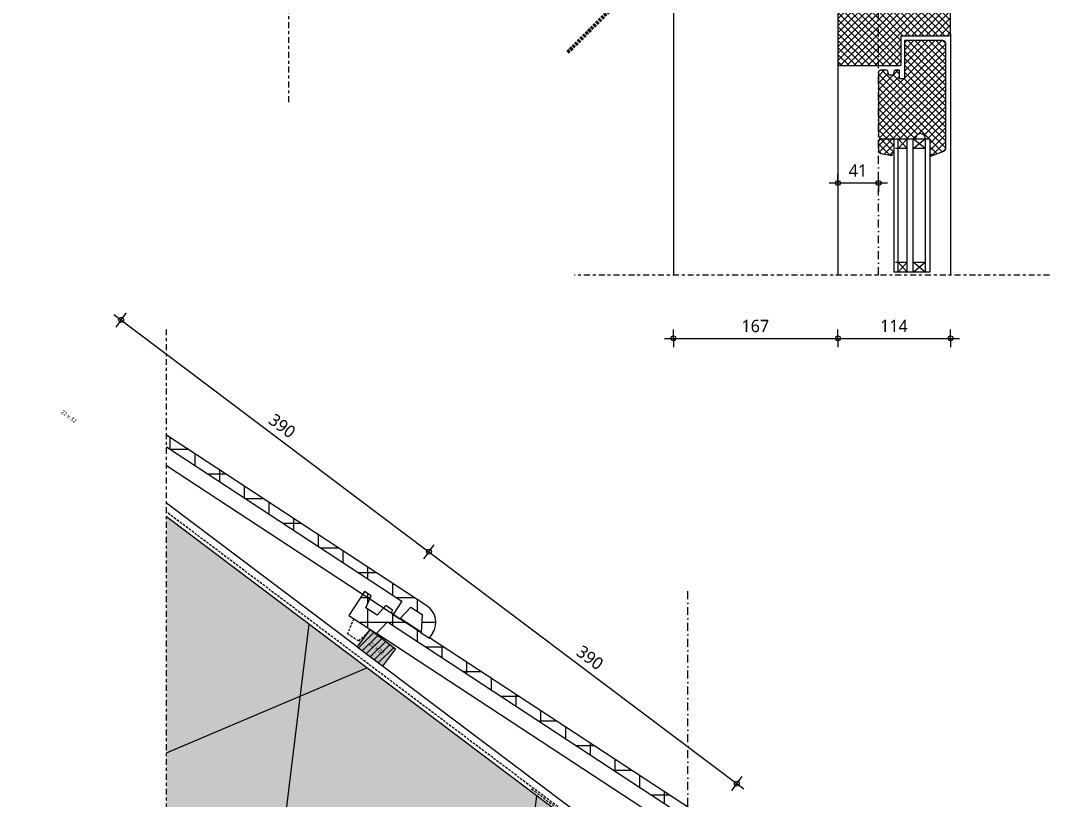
# Model space of a CAD drawing. Header units: millimetres. Extents: x 2927 to 18500, y -7154 to 6447.
# Drawn here: x 5149 to 6189, y -755 to 34 of the extents above; entities that cross this region are included whole.
import ezdxf

# ---------------------------------------------------------------- set-up
doc = ezdxf.new("R2010")
doc.units = ezdxf.units.MM
for name, pattern in [('MV_center', [15, 6, -3, 3, -3]), ('MV_hidden', [3.75, 2.5, -1.25]), ('MV_stramien', [16, 8, -4, 0, -4])]:
    doc.linetypes.add(name, pattern=pattern)
for name, color, linetype, lineweight in [('A-ANNO-DIMS', 211, 'Continuous', 13), ('A-ANNO-DIMS-5', 211, 'Continuous', 13), ('A-ANNO-NOTE', 131, 'Continuous', 18), ('A-DETL', 90, 'Continuous', 13), ('A-DETL-GENF', 92, 'Continuous', 18), ('A-DETL-MEDM', 33, 'Continuous', 18)]:
    doc.layers.add(name, color=color, linetype=linetype, lineweight=lineweight)
doc.styles.add('Segoe UI_1', font='segoeui.ttf', dxfattribs={"height": 4})
doc.styles.add('Segoe UI_3', font='segoeui.ttf', dxfattribs={"height": 12.5})
doc.dimstyles.new('2_5_mm_controle', dxfattribs={"dimscale": 304.8, "dimtxt": 13.092049, "dimasz": 0.016404, "dimexe": 0.029528, "dimexo": 0.0625, "dimgap": 0.008202, "dimtad": 1, "dimdec": 0, "dimzin": 0, "dimdsep": 46, "dimtxsty": 'Segoe UI_3', "dimblk1": 'DOTBLANK', "dimblk2": 'DOTBLANK', "dimsah": 1, "dimcen": 0.09, "dimdle": 0.029528, "dimazin": 0, "dimtfac": 1, "dimtdec": 4, "dimtix": 1, "dimtmove": 0, "dimatfit": 3, "dimfxl": 0.029528, "dimfxlon": 1, "dimtvp": 1, "dimtfill": 1, "dimtolj": 1, "dimtzin": 0, "dimarcsym": 2})
pattern_1 = [(45, (0, 0), (-3.535534, 3.535534), []), (135, (0, 0), (-3.535534, -3.535534), [])]
pattern_2 = [(0, (0, 0), (0, 25), []), (90, (0, 0), (-25, 1e-15), [])]

# ---------------------------------------------------------------- blocks, each defined once
blk = doc.blocks.new('31 dubbel_glas1 - Type 1-3238149-Details Domera')
at = {"layer": 'A-DETL-GENF', "lineweight": 13}
for p, q in [((0, 0), (0, 36.2)), ((0, 36.2), (121, 36.2)), ((0, 32.2), (135, 32.2)), ((0, 23), (10, 32.2)), ((0, 32.2), (10, 23)), ((10, 35), (10, 23)), ((125, 23), (125, 35)), ((125, 32.2), (135, 23)), ((125, 23), (135, 32.2)), ((0, 23), (135, 23)), ((0, 17), (135, 17)), ((0, 5), (10, 17)), ((0, 17), (10, 5)), ((10, 17), (10, 5)), ((125, 5), (125, 17)), ((125, 17), (135, 5)), ((125, 5), (135, 17)), ((135, 14.8), (135, 4.5)), ((135, 5), (0, 5)), ((118.2, 0), (0, 0))]:
    blk.add_line(p, q, dxfattribs=at)
blk = doc.blocks.new('NLRS_00_DI_maskeer - Type 1-4234602-Details Domera')
at = {"layer": 'A-DETL-GENF', "linetype": 'MV_center'}
blk.add_line((-100, 0), (327, 0), dxfattribs=at)
blk = doc.blocks.new('NLRS_00_DI_maskeer - Type 1-4234592-Details Domera')
at = {"layer": 'A-DETL-GENF', "linetype": 'MV_center'}
blk.add_line((380.5, 0), (-100, 0), dxfattribs=at)
blk = doc.blocks.new('42 isolatie - Type 1-3772850-Details Domera')
at = {"layer": 'A-DETL-GENF'}
blk.add_hatch(color=256, dxfattribs=at).paths.add_polyline_path([(834.8, -245.8), (650.2, -0.8), (37.3, -0.8), (221.9, -245.8), (794.5, -245.8)])
at = {"layer": 'A-DETL-GENF', "lineweight": 13}
h = blk.add_hatch(dxfattribs=at)
h.set_pattern_fill('FP_8', color=256, style=0, pattern_type=2)
h.set_pattern_definition([(300, (-7106.72, -250.62), (-216.506, -125), []), (240, (-7106.72, -250.62), (-216.506, 125), [])])
h.paths.add_polyline_path([(834.8, -245.8), (650.2, -0.8), (37.3, -0.8), (221.9, -245.8), (794.5, -245.8)])
at = {"layer": 'A-DETL-GENF'}
for p, q in [((650.2, -0.8), (37.3, -0.8)), ((650.2, -0.8), (37.3, -0.8)), ((834.8, -245.8), (650.2, -0.8)), ((834.8, -245.8), (650.2, -0.8)), ((221.9, -245.8), (834.8, -245.8)), ((221.9, -245.8), (834.8, -245.8))]:
    blk.add_line(p, q, dxfattribs=at)
blk = doc.blocks.new('00 hout_rechthoekig_sls - Vuren 22x32-V193-Details Domera')
at = {"layer": 'A-DETL-GENF', "lineweight": 13}
blk.add_hatch(color=256, dxfattribs=at).paths.add_polyline_path([(32, -22), (32, 0), (0, 0), (0, -22)])
at = {"layer": 'A-DETL-MEDM', "lineweight": 13}
h = blk.add_hatch(dxfattribs=at)
h.set_pattern_fill('FP_239', color=256, style=0, pattern_type=2)
h.set_pattern_definition([(82, (-4744.989, -2846.046), (-4.9513403, 0.6958655), [])])
h.paths.add_polyline_path([(32, -22), (32, 0), (0, 0), (0, -22)])
at = {"layer": 'A-DETL-MEDM'}
for p, q in [((0, 0), (32, 0)), ((0, -22), (0, 0)), ((32, 0), (32, -22)), ((32, 0), (32, -22)), ((32, 0), (32, -22)), ((32, -22), (0, -22)), ((32, -22), (0, -22))]:
    blk.add_line(p, q, dxfattribs=at)
blk = doc.blocks.new('NLRS_00_DI_maskeer - Type 1-4234605-Details Domera')
at = {"layer": 'A-DETL-GENF', "linetype": 'MV_center'}
blk.add_line((-100, 0), (1108.6, 0), dxfattribs=at)
blk = doc.blocks.new('DIMBLOCK213-Details Domera')
at = {"layer": 'A-ANNO-DIMS-5'}
for p, q in [((5809, -287.8), (5809, -278.8)), ((5975.5, -287.8), (5975.5, -278.8)), ((5800, -287.8), (5975.5, -287.8)), ((5809, -287.8), (5809, -296.8)), ((5975.5, -287.8), (5975.5, -296.8))]:
    blk.add_line(p, q, dxfattribs=at)
for centre in [(5809, -287.8), (5975.5, -287.8)]:
    blk.add_circle(centre, 2.5, dxfattribs=at)
at = {"layer": 'A-ANNO-DIMS-5', "color": 0, "insert": (5877.9, -269), "char_height": 12.5, "width": 34.277, "attachment_point": 1, "line_spacing_factor": 1.142579, "style": 'Segoe UI_3', "bg_fill": 3, "box_fill_scale": 1.25, "bg_fill_color": 9, "bg_fill_true_color": 13158600, "bg_fill_transparency": 0}
blk.add_mtext('167', dxfattribs=at)
blk = doc.blocks.new('_DotBlank')
at = {"color": 0, "linetype": 'ByBlock', "lineweight": -2}
blk.add_line((-0.5, 0), (-1, 0), dxfattribs=at)
blk.add_circle((0, 0), 0.5, dxfattribs=at)
blk = doc.blocks.new('DIMBLOCK214-Details Domera')
at = {"layer": 'A-ANNO-DIMS-5'}
for p, q in [((5975.5, -287.8), (5975.5, -278.8)), ((6089.5, -287.8), (6089.5, -278.8)), ((5975.5, -287.8), (6098.5, -287.8)), ((5975.5, -287.8), (5975.5, -296.8)), ((6089.5, -287.8), (6089.5, -296.8))]:
    blk.add_line(p, q, dxfattribs=at)
for centre in [(5975.5, -287.8), (6089.5, -287.8)]:
    blk.add_circle(centre, 2.5, dxfattribs=at)
at = {"layer": 'A-ANNO-DIMS-5', "color": 0, "insert": (6018.2, -269), "char_height": 12.5, "width": 34.277, "attachment_point": 1, "line_spacing_factor": 1.142579, "style": 'Segoe UI_3', "bg_fill": 3, "box_fill_scale": 1.25, "bg_fill_color": 9, "bg_fill_true_color": 13158600, "bg_fill_transparency": 0}
blk.add_mtext('114', dxfattribs=at)
blk = doc.blocks.new('DIMBLOCK215-Details Domera')
at = {"layer": 'A-ANNO-DIMS-5'}
for p, q in [((5975.5, -130.5), (5975.5, -121.5)), ((6016.5, -130.5), (6016.5, -121.5)), ((5966.5, -130.5), (6025.5, -130.5)), ((5975.5, -130.5), (5975.5, -139.5)), ((6016.5, -130.5), (6016.5, -139.5))]:
    blk.add_line(p, q, dxfattribs=at)
for centre in [(5975.5, -130.5), (6016.5, -130.5)]:
    blk.add_circle(centre, 2.5, dxfattribs=at)
at = {"layer": 'A-ANNO-DIMS-5', "color": 0, "insert": (5986.4, -111.6), "char_height": 12.5, "width": 22.852, "attachment_point": 1, "line_spacing_factor": 1.142579, "style": 'Segoe UI_3', "bg_fill": 3, "box_fill_scale": 1.25, "bg_fill_color": 9, "bg_fill_true_color": 13158600, "bg_fill_transparency": 0}
blk.add_mtext('41', dxfattribs=at)
blk = doc.blocks.new('DIMBLOCK234-Details Domera')
at = {"layer": 'A-ANNO-DIMS-5'}
for p, q in [((5243, -263.7), (5561.7, -503.8)), ((5250.2, -269.1), (5244.8, -276.3)), ((5250.2, -269.1), (5255.6, -261.9)), ((5561.7, -503.8), (5567.1, -496.7)), ((5561.7, -503.8), (5556.3, -511))]:
    blk.add_line(p, q, dxfattribs=at)
for centre in [(5250.2, -269.1), (5561.7, -503.8)]:
    blk.add_circle(centre, 2.5, dxfattribs=at)
at = {"layer": 'A-ANNO-DIMS-5', "color": 0, "insert": (5405.9, -362.9), "char_height": 12.5, "width": 34.277, "attachment_point": 1, "rotation": 323, "line_spacing_factor": 1.142579, "style": 'Segoe UI_3', "bg_fill": 3, "box_fill_scale": 1.25, "bg_fill_color": 9, "bg_fill_true_color": 13158600, "bg_fill_transparency": 0}
blk.add_mtext('390', dxfattribs=at)
blk = doc.blocks.new('DIMBLOCK235-Details Domera')
at = {"layer": 'A-ANNO-DIMS-5'}
for p, q in [((5561.7, -503.8), (5567.1, -496.7)), ((5561.7, -503.8), (5556.3, -511)), ((5561.7, -503.8), (5880.4, -744)), ((5873.2, -738.6), (5867.7, -745.7)), ((5873.2, -738.6), (5878.6, -731.4))]:
    blk.add_line(p, q, dxfattribs=at)
for centre in [(5561.7, -503.8), (5873.2, -738.6)]:
    blk.add_circle(centre, 2.5, dxfattribs=at)
at = {"layer": 'A-ANNO-DIMS-5', "color": 0, "insert": (5717.3, -597.6), "char_height": 12.5, "width": 34.277, "attachment_point": 1, "rotation": 323, "line_spacing_factor": 1.142579, "style": 'Segoe UI_3', "bg_fill": 3, "box_fill_scale": 1.25, "bg_fill_color": 9, "bg_fill_true_color": 13158600, "bg_fill_transparency": 0}
blk.add_mtext('390', dxfattribs=at)

msp = doc.modelspace()

# ---------------------------------------------------------------- hatches: boundary and pattern name
at = {"layer": 'A-DETL-GENF', "lineweight": 13}
h = msp.add_hatch(dxfattribs=at)
h.set_pattern_fill('FP_12', color=250, style=0, pattern_type=2)
h.set_pattern_definition(pattern_1)
h.paths.add_polyline_path([(6038, -11.7), (6038.3, -11.7), (6038.7, -11.5), (6039, -11.3), (6039.3, -10.8), (6039.4, -10.6), (6039.5, -10.2), (6039.5, 18.6), (6087.5, 18.6), (6088, 18.7), (6088.5, 18.9), (6088.9, 19.2), (6089.2, 19.6), (6089.4, 20.1), (6089.5, 20.6), (6089.5, 52.3), (6089.4, 53.1), (6089.1, 53.8), (6088.6, 54.4), (6088, 54.9), (6087.2, 55.2), (6086.5, 55.3), (6045.6, 55.2), (6045, 55), (6044.8, 54.8), (6045.2, 54.5), (6045.2, 54.4), (6045.3, 54.2), (6045.3, 53.9), (6045.3, 53.7), (6045.2, 53.4), (6045, 53.2), (6044.8, 53.1), (6044.5, 52.9), (6044.5, 48.6), (6044.6, 48.6), (6044.8, 48.5), (6045.1, 48.3), (6045.2, 48.1), (6045.3, 47.9), (6045.3, 47.6), (6045.3, 47.3), (6045.2, 47.1), (6044.9, 46.8), (6044.8, 46.7), (6044.5, 46.6), (6044.5, 43.3), (6042.4, 43.3), (6042.4, 43), (6042.3, 42.8), (6042.1, 42.6), (6041.9, 42.4), (6041.7, 42.3), (6041.4, 42.3), (6041.2, 42.3), (6040.9, 42.4), (6040.7, 42.6), (6040.6, 42.8), (6040.5, 43), (6040.4, 43.3), (6036.1, 43.3), (6036.1, 43), (6036, 42.8), (6035.8, 42.6), (6035.6, 42.4), (6035.4, 42.3), (6035.1, 42.3), (6034.9, 42.3), (6034.6, 42.4), (6034.4, 42.6), (6034.2, 42.8), (6034.1, 43), (6034.1, 43.3), (6029.8, 43.3), (6029.8, 43), (6029.7, 42.8), (6029.5, 42.6), (6029.3, 42.4), (6029.1, 42.3), (6028.6, 42.3), (6028.5, 42.3), (6028.3, 42.4), (6028.1, 42.6), (6027.9, 42.8), (6027.8, 43), (6027.8, 43.3), (6023.5, 43.3), (6023.4, 43), (6023.3, 42.8), (6023.2, 42.6), (6023, 42.4), (6022.7, 42.3), (6022.5, 42.3), (6022.2, 42.3), (6022, 42.4), (6021.8, 42.6), (6021.6, 42.8), (6021.5, 43), (6021.5, 43.3), (6017.1, 43.3), (6017.1, 43), (6017, 42.7), (6016.9, 42.6), (6016.5, 42.3), (6016.4, 42.3), (6016.1, 42.3), (6015.7, 42.4), (6015.6, 42.4), (6015.4, 42.6), (6015.3, 42.8), (6015.2, 43), (6015.1, 43.3), (6015.2, 43.7), (6015.3, 43.9), (6015.5, 44), (6015.6, 44.1), (6016.1, 44.3), (6016.3, 44.3), (6016.5, 44.3), (6016.5, 46.6), (6016.3, 46.6), (6016, 46.6), (6015.8, 46.7), (6015.6, 46.9), (6015.5, 47.1), (6015.4, 47.3), (6015.3, 47.6), (6015.4, 47.9), (6015.5, 48.1), (6015.6, 48.3), (6015.8, 48.5), (6016.1, 48.6), (6016.5, 48.6), (6016.5, 52.9), (6016.3, 52.9), (6016.1, 53), (6015.8, 53.1), (6015.6, 53.2), (6015.5, 53.4), (6015.4, 53.7), (6015.3, 53.9), (6015.4, 54.2), (6015.5, 54.4), (6015.7, 54.7), (6016, 54.9), (6015.7, 55.1), (6015.3, 55.2), (6015, 55.3), (5978.5, 55.3), (5977.7, 55.2), (5977, 54.9), (5976.3, 54.4), (5975.9, 53.8), (5975.6, 53.1), (5975.5, 52.3), (5975.5, -8.7), (5975.6, -9.5), (5975.9, -10.2), (5976.3, -10.8), (5977, -11.3), (5977.7, -11.6), (5978.5, -11.7), (6028.6, -11.7)])
h = msp.add_hatch(dxfattribs=at)
h.set_pattern_fill('FP_12', color=250, style=0, pattern_type=2)
h.set_pattern_definition(pattern_1)
h.paths.add_polyline_path([(6069.3, -103.2), (6082.5, -98.4), (6083.1, -98.1), (6083.7, -97.6), (6084.1, -97), (6084.4, -96.3), (6084.5, -95.6), (6084.5, 10.6), (6084.4, 11.4), (6084.1, 12.1), (6083.6, 12.7), (6083, 13.2), (6082.2, 13.5), (6081.5, 13.6), (6042.7, 13.6), (6042.7, -24.9), (6037.7, -24.9), (6037.7, -16.4), (6033.2, -16.4), (6032.9, -16.5), (6032.7, -16.7), (6032.6, -16.9), (6032.5, -17.1), (6031.3, -21.4), (6027, -21.4), (6025.8, -16.9), (6025.6, -16.7), (6025.4, -16.5), (6025.2, -16.4), (6024.9, -16.4), (6018.5, -16.4), (6017.9, -16.5), (6017.5, -16.7), (6017, -17), (6016.7, -17.4), (6016.5, -17.9), (6016.5, -18.4), (6016.5, -82.7), (6016.6, -83.5), (6016.9, -84.2), (6017.3, -84.8), (6018, -85.3), (6018.7, -85.6), (6019.5, -85.7), (6053.8, -85.7), (6054, -84.4), (6054.5, -83.1), (6055.3, -82.1), (6056.4, -81.3), (6057.6, -80.7), (6059, -80.6), (6060.3, -80.7), (6061.5, -81.3), (6062.6, -82.1), (6063.4, -83.1), (6063.9, -84.4), (6064.1, -85.7), (6068.5, -85.7), (6068.5, -102.3)])
h = msp.add_hatch(dxfattribs=at)
h.set_pattern_fill('FP_12', color=250, style=0, pattern_type=2)
h.set_pattern_definition(pattern_1)
h.paths.add_polyline_path([(6030.5, -102.7), (6030.5, -99.7), (6032.5, -99.7), (6032.5, -85.7), (6019.5, -85.7), (6018.7, -85.8), (6018, -86.1), (6017.3, -86.6), (6016.9, -87.2), (6016.6, -87.9), (6016.5, -88.7), (6016.5, -97.8), (6016.5, -98.4), (6016.7, -99.1), (6017.1, -99.6), (6017.5, -100.1), (6018.1, -100.4), (6018.7, -100.7), (6028.6, -102.4)])
h = msp.add_hatch(dxfattribs=at)
h.set_pattern_fill('FP_2', color=253, style=0, pattern_type=2)
h.set_pattern_definition(pattern_2)
h.paths.add_polyline_path([(5562.2, -591.3), (5565.5, -586.3), (5567.7, -581.6), (5568.7, -576.5), (5568.3, -571.3), (5566.6, -566.4), (5563.7, -562), (5559.7, -558.6), (5296, -385.8), (5296, -397.7), (5534.3, -553.9), (5525.5, -567.3), (5532.2, -571.7), (5543.3, -559.8), (5554.9, -567.4), (5553.8, -585.9)])
h = msp.add_hatch(dxfattribs=at)
h.set_pattern_fill('FP_2', color=253, style=0, pattern_type=2)
h.set_pattern_definition(pattern_2)
h.paths.add_polyline_path([(5873.7, -826), (5876.9, -821), (5879.2, -816.3), (5880.2, -811.2), (5879.8, -806), (5878.1, -801.1), (5875.1, -796.7), (5871.2, -793.3), (5562.4, -591), (5562.2, -591.3), (5553.8, -585.9), (5553.8, -585.3), (5532.5, -571.3), (5532.2, -571.7), (5525.5, -567.3), (5525.7, -566.9), (5523.7, -565.6), (5524.9, -562.8), (5518.2, -558.4), (5509.2, -568), (5497.9, -560.7), (5503.2, -548.5), (5496.5, -544.1), (5480.6, -568.4), (5508.6, -586.7), (5519.7, -574.9), (5845.7, -788.6), (5837.1, -801.7), (5843.8, -806.2), (5854.8, -794.5), (5866.3, -802.1), (5865.3, -820.6)])

# ---------------------------------------------------------------- linework, layer by layer
at = {"layer": 'A-DETL', "linetype": 'MV_stramien', "lineweight": 18}
for p, q in [((6016.5, -223.7), (6016.5, 887.8)), ((5823.5, -1823.6), (5823.5, -543.6))]:
    msp.add_line(p, q, dxfattribs=at)
at = {"layer": 'A-DETL', "lineweight": 18}
for p, q in [((5975.5, 52.3), (5975.5, -8.7)), ((6089.5, 20.6), (6089.5, 52.3)), ((5809, 51.3), (5809, -223.7)), ((6039.5, -10.2), (6039.5, 18.6)), ((6039.5, 18.6), (6087.5, 18.6)), ((6081.5, 13.6), (6042.7, 13.6)), ((6042.7, 13.6), (6042.7, -24.9)), ((6084.5, -95.6), (6084.5, 10.6)), ((5978.5, -11.7), (6038, -11.7)), ((6016.5, -18.4), (6016.5, -82.7)), ((6024.9, -16.4), (6018.5, -16.4)), ((6027, -21.4), (6025.9, -17.1)), ((6032.5, -17.1), (6031.3, -21.4)), ((6037.7, -16.4), (6033.4, -16.4)), ((6037.7, -24.9), (6037.7, -16.4)), ((6031.3, -21.4), (6027, -21.4)), ((6042.7, -24.9), (6037.7, -24.9)), ((6016.5, -88.7), (6016.5, -97.8)), ((6019.5, -85.7), (6053.8, -85.7)), ((6032.5, -99.7), (6032.5, -85.7)), ((6064.1, -85.7), (6068.5, -85.7)), ((6068.5, -85.7), (6068.5, -102.3)), ((6018.7, -100.7), (6030.5, -102.7)), ((6030.5, -102.7), (6030.5, -99.7)), ((6030.5, -99.7), (6032.5, -99.7)), ((6068.5, -102.3), (6069.3, -103.2)), ((6069.3, -103.2), (6082.5, -98.4)), ((5559.7, -558.6), (5296, -385.8)), ((5296, -397.7), (5534.3, -553.9)), ((5553.8, -585.9), (5296, -416.8)), ((5489.1, -600.2), (5296, -454.7)), ((5496.5, -544.1), (5480.6, -568.4)), ((5503.2, -548.5), (5496.5, -544.1)), ((5497.9, -560.7), (5503.2, -548.5)), ((5509.2, -568), (5497.9, -560.7)), ((5518.2, -558.4), (5509.2, -568)), ((5524.9, -562.8), (5518.2, -558.4)), ((5534.3, -553.9), (5525.5, -567.3)), ((5532.2, -571.7), (5543.3, -559.8)), ((5543.3, -559.8), (5554.9, -567.4)), ((5480.6, -568.4), (5508.6, -586.7)), ((5523.7, -565.6), (5524.9, -562.8)), ((5525.7, -566.9), (5523.7, -565.6)), ((5525.5, -567.3), (5532.2, -571.7)), ((5553.9, -585.3), (5532.5, -571.3)), ((5554.9, -567.4), (5553.8, -585.9)), ((5508.6, -586.7), (5519.7, -574.9)), ((5519.7, -574.9), (5845.7, -788.6)), ((5806, -781.7), (5508.6, -586.7)), ((5553.8, -585.9), (5562.2, -591.3)), ((5562.2, -591.3), (5565.5, -586.3)), ((5871.2, -793.3), (5562.4, -591)), ((5800.5, -834.9), (5514.6, -619.5))]:
    msp.add_line(p, q, dxfattribs=at)
at = {"layer": 'A-DETL', "linetype": 'MV_hidden', "lineweight": 50}
msp.add_line((5751.5, 51.3), (5702, 1.8), dxfattribs=at)
at = {"layer": 'A-DETL'}
for p, q in [((5975.5, 25.6), (5975.5, -223.7)), ((6089.5, 20.6), (6089.5, -223.7))]:
    msp.add_line(p, q, dxfattribs=at)
at = {"layer": 'A-DETL', "linetype": 'MV_hidden', "lineweight": 18}
for p, q in [((5787.9, -834.1), (5296, -463.5)), ((5485.6, -571.7), (5479.2, -586.6)), ((5490.7, -594.2), (5502.3, -582.7)), ((5479.2, -586.6), (5490.7, -594.2)), ((5665.4, -743.9), (5829.9, -867.8))]:
    msp.add_line(p, q, dxfattribs=at)
at = {"layer": 'A-DETL', "lineweight": 18}
for centre, radius, start, end in [((6081.5, 10.6), 3, 360, 90), ((6087.5, 20.6), 2, 270, 360), ((5978.5, -8.7), 3, 180, 270), ((6038, -10.2), 1.5, 270, 360), ((6018.5, -18.4), 2, 90, 180), ((6024.9, -17.4), 1, 15, 90), ((6033.4, -17.4), 1, 90, 164.9936), ((6019.5, -82.7), 3, 180, 270), ((6059, -85.7), 5.15, 360, 180), ((6019.5, -88.7), 3, 90, 180), ((6019.5, -97.8), 3, 180, 255.1242), ((6081.5, -95.6), 3, 290, 0), ((5548.7, -575.4), 20, 326.7577, 56.7577)]:
    msp.add_arc(centre, radius, start, end, dxfattribs=at)

# ---------------------------------------------------------------- block references
at = {"layer": 'A-DETL-GENF', "linetype": 'MV_center'}
for name, p, rotation in [('NLRS_00_DI_maskeer - Type 1-4234602-Details Domera', (5419.9, 51.3), 90.0000000000001), ('NLRS_00_DI_maskeer - Type 1-4234605-Details Domera', (5296, -1384.7), 89.99999999999989)]:
    msp.add_blockref(name, p, dxfattribs=dict(at, rotation=rotation))
at = {"layer": 'A-DETL-GENF', "lineweight": 13, "rotation": 90.0000000000009}
msp.add_blockref('31 dubbel_glas1 - Type 1-3238149-Details Domera', (6068.6, -220.7), dxfattribs=at)
at = {"layer": 'A-DETL-GENF', "linetype": 'MV_center'}
msp.add_blockref('NLRS_00_DI_maskeer - Type 1-4234592-Details Domera', (5809, -223.7), dxfattribs=at)
at = {"layer": 'A-DETL-GENF', "rotation": 323}
msp.add_blockref('42 isolatie - Type 1-3772850-Details Domera', (5266.7, -445.4), dxfattribs=at)
at = {"layer": 'A-DETL-MEDM', "lineweight": 13, "rotation": 322.9999999999995}
msp.add_blockref('00 hout_rechthoekig_sls - Vuren 22x32-V193-Details Domera', (5502.3, -582.7), dxfattribs=at)

# ---------------------------------------------------------------- texts
at = {"layer": 'A-ANNO-NOTE', "lineweight": 13, "char_height": 4, "width": 23.65, "attachment_point": 1, "rotation": 323, "style": 'Segoe UI_1'}
for insert in [(5191.5, -359.8), (5503, -594.5), (5503, -594.5)]:
    msp.add_mtext('22 x 32', dxfattribs=dict(at, insert=insert))

# ---------------------------------------------------------------- dimensions: what is measured, and where the dimension line sits
at = {"layer": 'A-ANNO-DIMS'}
dim = msp.add_linear_dim(base=(5975.4587568, -287.8374467), p1=(5808.9587568, -278.8374467), p2=(5975.4587568, -278.8374467), dimstyle='2_5_mm_controle', override={"dimpost": '<>', "dimfxl": 166.5}, dxfattribs=at)
dim.commit()
dim.dimension.update_dxf_attribs({"geometry": 'DIMBLOCK213-Details Domera', "text_midpoint": (5892.2087568, -278.8390157)})

# ---------------------------------------------------------------- next in the draw order: dimensions: what is measured, and where the dimension line sits
for base, p1, p2, override, picture, middle in [((6016.5, -130.5), (5975.5, -121.5), (6016.5, -121.5), {"dimpost": '<>', "dimfxl": 41}, 'DIMBLOCK215-Details Domera', (5996, -121.6)), ((6089.5, -287.8), (5975.5, -278.8), (6089.5, -278.8), {"dimpost": '<>', "dimfxl": 114}, 'DIMBLOCK214-Details Domera', (6032.5, -278.9))]:
    dim = msp.add_linear_dim(base=base, p1=p1, p2=p2, dimstyle='2_5_mm_controle', override=override, dxfattribs=at)
    dim.commit()
    dim.dimension.update_dxf_attribs({"geometry": picture, "text_midpoint": middle})
dim = msp.add_linear_dim(base=(5561.7, -503.8), p1=(5244.8, -276.3), p2=(5556.3, -511), angle=323, dimstyle='2_5_mm_controle', override={"dimpost": '<>', "dimfxl": 390}, dxfattribs=at)
dim.commit()
dim.dimension.update_dxf_attribs({"geometry": 'DIMBLOCK234-Details Domera', "text_midpoint": (5411.4, -379.3)})

# ---------------------------------------------------------------- next in the draw order: dimensions: what is measured, and where the dimension line sits
dim = msp.add_linear_dim(base=(5873.2, -738.6), p1=(5556.3, -511), p2=(5867.7, -745.7), angle=323, dimstyle='2_5_mm_controle', override={"dimpost": '<>', "dimfxl": 390}, dxfattribs=at)
dim.commit()
dim.dimension.update_dxf_attribs({"geometry": 'DIMBLOCK235-Details Domera', "text_midpoint": (5722.8, -614)})

doc.saveas('drawing.dxf')
